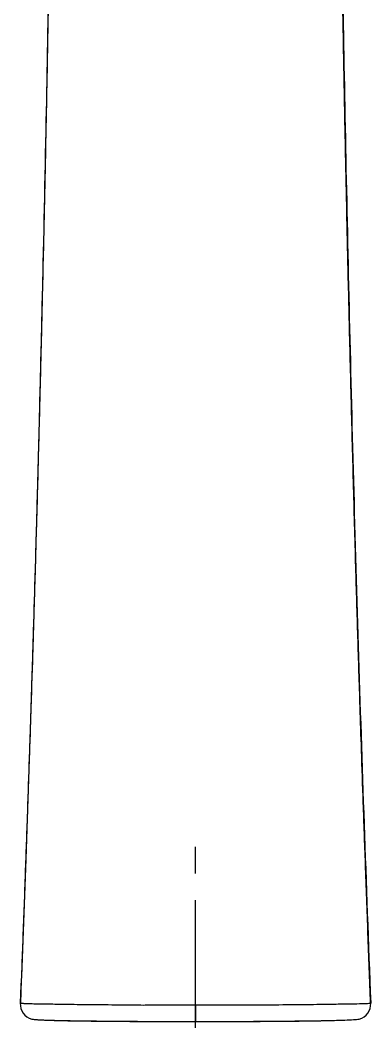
# Model space of a CAD drawing. Extents: x 0 to 1354, y 0 to 992.
# Drawn here: x 461.2 to 494.1, y 491.9 to 585.6 of the extents above; entities that cross this region are included whole.
import ezdxf

# ---------------------------------------------------------------- set-up
doc = ezdxf.new("R2010")
doc.units = 0
doc.header["$LTSCALE"] = 10
doc.header["$MEASUREMENT"] = 0
doc.linetypes.add('CENTER', pattern=[2, 1.25, -0.25, 0.25, -0.25])
doc.layers.add('1', color=7, linetype='CONTINUOUS')

msp = doc.modelspace()

# ---------------------------------------------------------------- linework, layer by layer
at = {"layer": '1', "color": 1, "linetype": 'CENTER'}
msp.add_line((477.659, 370.767), (477.659, 509.073), dxfattribs=at)
at = {"layer": '1', "color": 7, "linetype": 'Continuous'}
for p, q in [((461.261, 493.626), (461.255, 493.625)), ((494.063, 493.625), (494.057, 493.626))]:
    msp.add_line(p, q, dxfattribs=at)
for centre, major_axis, ratio, start_param, end_param in [((462.752, 493.567), (0.339, 1.461), 0.998873, 1.760247, 3.078028), ((477.659, 493.374), (0, 1.5), 0.000004, 1.514132, 3.152332), ((492.566, 493.567), (-0.339, 1.461), 0.998873, 3.205157, 4.522938)]:
    msp.add_ellipse(centre, major_axis=major_axis, ratio=ratio, start_param=start_param, end_param=end_param, dxfattribs=at)
for points, knots in [([(464.172, 612.562), (464.163, 611.155), (464.131, 607.189), (464.056, 599.986), (463.904, 589.369), (463.662, 575.846), (463.348, 561.395), (463.061, 549.731), (462.831, 540.931), (462.591, 532.378), (462.239, 520.916), (461.785, 507.625), (461.425, 498.122), (461.255, 493.625)], [0, 0, 0, 0, 0.04114, 0.114398, 0.202128, 0.329324, 0.467621, 0.566225, 0.617062, 0.682316, 0.773565, 0.892831, 1, 1, 1, 1]), ([(464.156, 610.021), (464.148, 609.006), (464.128, 606.737), (464.093, 603.323), (464.054, 599.948), (464.014, 596.866), (463.972, 593.947), (463.928, 591.018), (463.881, 588.062), (463.806, 583.624), (463.696, 577.643), (463.541, 570.059), (463.373, 562.454), (463.193, 554.871), (463.006, 547.438), (462.813, 540.234), (462.657, 534.735), (462.538, 530.701), (462.449, 527.783), (462.342, 524.331), (462.213, 520.333), (462.063, 515.817), (461.891, 510.793), (461.695, 505.266), (461.483, 499.485), (461.335, 495.546), (461.262, 493.626)], [0, 0, 0, 0, 0.029961, 0.066537, 0.09853, 0.12594, 0.153106, 0.17966, 0.206525, 0.2337, 0.299572, 0.365841, 0.432218, 0.495649, 0.558948, 0.619591, 0.675719, 0.695502, 0.719435, 0.747804, 0.780603, 0.817823, 0.85867, 0.903758, 0.953076, 1, 1, 1, 1]), ([(494.056, 493.626), (493.973, 495.798), (493.81, 500.144), (493.583, 506.395), (493.382, 512.107), (493.215, 517.006), (493.08, 521.107), (492.966, 524.652), (492.864, 527.923), (492.766, 531.188), (492.623, 536.034), (492.444, 542.444), (492.237, 550.366), (492.047, 558.114), (491.873, 565.658), (491.718, 572.883), (491.583, 579.722), (491.491, 584.823), (491.43, 588.504), (491.388, 591.14), (491.342, 594.226), (491.293, 597.755), (491.243, 601.681), (491.198, 605.828), (491.173, 608.625), (491.162, 610.011)], [0, 0, 0, 0, 0.053068, 0.106225, 0.152842, 0.1929, 0.226384, 0.253585, 0.280159, 0.307049, 0.334253, 0.400178, 0.466478, 0.532857, 0.596297, 0.659604, 0.720253, 0.776356, 0.796087, 0.819949, 0.848258, 0.881011, 0.91821, 0.95907, 1, 1, 1, 1]), ([(491.164, 610.023), (491.213, 603.871), (491.294, 597.432), (491.555, 580.85), (491.765, 570.476), (492.266, 549.053), (492.549, 538.133), (493.235, 515.976), (493.635, 504.787), (494.063, 493.625)], [0, 0, 0, 0, 0.181839, 0.181839, 0.454559, 0.454559, 0.72728, 0.72728, 1, 1, 1, 1]), ([(461.255, 493.625), (461.32, 493.618), (461.444, 493.605), (461.905, 493.587), (462.674, 493.565), (463.878, 493.547), (465.771, 493.519), (468.037, 493.487), (470.487, 493.475), (472.599, 493.438), (474.264, 493.463), (475.9, 493.457), (477.071, 493.458), (477.659, 493.459)], [0, 0, 0, 0, 0.093015, 0.176086, 0.249241, 0.389891, 0.498789, 0.62386, 0.749001, 0.821378, 0.874389, 0.936919, 1, 1, 1, 1]), ([(477.659, 493.459), (478.246, 493.458), (479.415, 493.457), (481.049, 493.463), (482.712, 493.439), (484.82, 493.475), (487.266, 493.486), (489.53, 493.519), (491.426, 493.547), (492.776, 493.568), (493.743, 493.597), (493.95, 493.615), (494.063, 493.625)], [0, 0, 0, 0, 0.062942, 0.125399, 0.178434, 0.250566, 0.375485, 0.50035, 0.6089, 0.749426, 0.863477, 1, 1, 1, 1]), ([(462.322, 492.13), (462.38, 492.116), (462.591, 492.089), (463.149, 492.054), (463.826, 492.026), (464.531, 492.005), (465.205, 491.989), (465.903, 491.976), (466.762, 491.963), (467.951, 491.948), (469.404, 491.933), (471.096, 491.92), (472.972, 491.909), (475.2, 491.901), (476.801, 491.9), (477.659, 491.899)], [0, 0, 0, 0, 0.10819, 0.202898, 0.283916, 0.35125, 0.404975, 0.449949, 0.506512, 0.57701, 0.661415, 0.734099, 0.814802, 0.903026, 1, 1, 1, 1]), ([(477.659, 491.874), (475.493, 491.874), (473.38, 491.881), (469.682, 491.904), (468.096, 491.92), (464.268, 491.976), (462.951, 492.021), (462.752, 492.068)], [0, 0, 0, 0, 0.25, 0.25, 0.5, 0.5, 1, 1, 1, 1]), ([(477.659, 491.899), (478.398, 491.9), (479.776, 491.901), (481.694, 491.906), (483.321, 491.914), (484.79, 491.924), (486.058, 491.934), (487.124, 491.945), (488.042, 491.956), (488.972, 491.97), (489.986, 491.99), (491.011, 492.015), (491.946, 492.047), (492.676, 492.086), (492.934, 492.115), (492.996, 492.13)], [0, 0, 0, 0, 0.08375, 0.158987, 0.226608, 0.286803, 0.354754, 0.409012, 0.454162, 0.510627, 0.580809, 0.664747, 0.762607, 0.874452, 1, 1, 1, 1]), ([(492.566, 492.068), (492.466, 492.044), (492.09, 492.022), (490.748, 491.978), (489.786, 491.958), (487.244, 491.921), (485.665, 491.904), (481.937, 491.881), (479.826, 491.874), (477.659, 491.874)], [0, 0, 0, 0, 0.25, 0.25, 0.5, 0.5, 0.75, 0.75, 1, 1, 1, 1])]:
    msp.add_open_spline(points, degree=3, knots=knots, dxfattribs=at)

doc.saveas('drawing.dxf')
